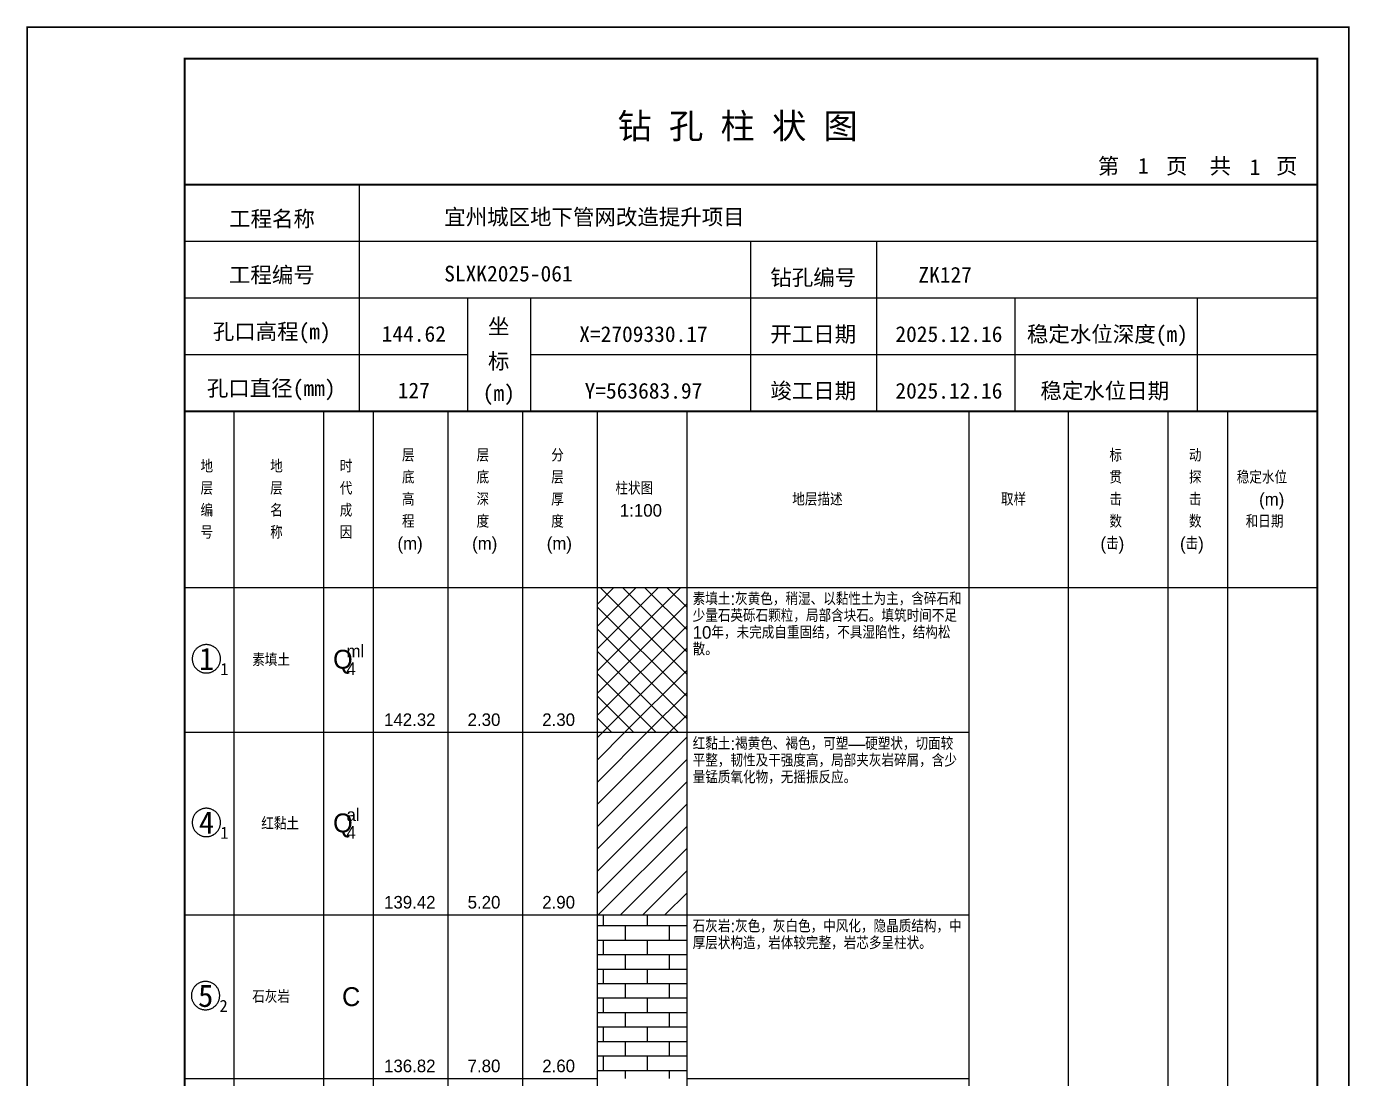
# Model space of a CAD drawing. Header units: millimetres. Extents: x 12489 to 89920, y 4630 to 4927.
# Drawn here: x 62649.3 to 62859.6, y 4759.7 to 4926.8 of the extents above; entities that cross this region are included whole.
import ezdxf
from ezdxf.enums import TextEntityAlignment as Align

# ---------------------------------------------------------------- set-up
doc = ezdxf.new("R2010")
doc.units = ezdxf.units.MM
doc.layers.add('ZZT_TC', color=7, linetype='Continuous')
doc.styles.add('成果图图块', font='', dxfattribs={"height": 2.5})
doc.styles.add('成果图模板', font='')
doc.styles.add('成果图模板标题', font='simhei.ttf')
doc.styles.add('成果图表体', font='Comfont.shx', dxfattribs={"height": 2, "bigfont": 'Hztxt12a.shx'})
doc.styles.get('成果图图块').set_extended_font_data('FangSong_GB2312')
doc.styles.get('成果图模板').set_extended_font_data('FangSong_GB2312')

# ---------------------------------------------------------------- blocks, each defined once
blk = doc.blocks.new('DCBH-1-1-1465', base_point=(0.3, -0.11))
at = {"layer": 'ZZT_TC', "color": 7}
blk.add_polyline3d([(-0.19, 2.31, 0), (-0.3, 2.31, 0), (-0.41, 2.3, 0), (-0.52, 2.29, 0), (-0.63, 2.27, 0), (-0.73, 2.24, 0), (-0.84, 2.21, 0), (-0.95, 2.18, 0), (-1.05, 2.14, 0), (-1.15, 2.09, 0), (-1.25, 2.04, 0), (-1.35, 1.99, 0), (-1.44, 1.93, 0), (-1.53, 1.87, 0), (-1.62, 1.8, 0), (-1.7, 1.73, 0), (-1.78, 1.65, 0), (-1.86, 1.57, 0), (-1.93, 1.49, 0), (-2, 1.4, 0), (-2.06, 1.31, 0), (-2.12, 1.22, 0), (-2.17, 1.12, 0), (-2.22, 1.02, 0), (-2.27, 0.92, 0), (-2.31, 0.82, 0), (-2.34, 0.71, 0), (-2.37, 0.61, 0), (-2.4, 0.5, 0), (-2.41, 0.39, 0), (-2.43, 0.28, 0), (-2.44, 0.17, 0), (-2.44, 0.06, 0), (-2.44, -0.05, 0), (-2.43, -0.16, 0), (-2.41, -0.27, 0), (-2.4, -0.38, 0), (-2.37, -0.49, 0), (-2.34, -0.6, 0), (-2.31, -0.7, 0), (-2.27, -0.8, 0), (-2.22, -0.9, 0), (-2.17, -1, 0), (-2.12, -1.1, 0), (-2.06, -1.19, 0), (-2, -1.28, 0), (-1.93, -1.37, 0), (-1.86, -1.45, 0), (-1.78, -1.53, 0), (-1.7, -1.61, 0), (-1.62, -1.68, 0), (-1.53, -1.75, 0), (-1.44, -1.81, 0), (-1.35, -1.87, 0), (-1.25, -1.93, 0), (-1.15, -1.98, 0), (-1.05, -2.02, 0), (-0.95, -2.06, 0), (-0.84, -2.1, 0), (-0.73, -2.13, 0), (-0.63, -2.15, 0), (-0.52, -2.17, 0), (-0.41, -2.18, 0), (-0.3, -2.19, 0), (-0.19, -2.19, 0), (-0.08, -2.19, 0), (0.03, -2.18, 0), (0.14, -2.17, 0), (0.25, -2.15, 0), (0.36, -2.13, 0), (0.47, -2.1, 0), (0.57, -2.06, 0), (0.67, -2.02, 0), (0.77, -1.98, 0), (0.87, -1.93, 0), (0.97, -1.87, 0), (1.06, -1.81, 0), (1.15, -1.75, 0), (1.24, -1.68, 0), (1.32, -1.61, 0), (1.4, -1.53, 0), (1.48, -1.45, 0), (1.55, -1.37, 0), (1.62, -1.28, 0), (1.68, -1.19, 0), (1.74, -1.1, 0), (1.8, -1, 0), (1.85, -0.9, 0), (1.89, -0.8, 0), (1.93, -0.7, 0), (1.97, -0.6, 0), (2, -0.49, 0), (2.02, -0.38, 0), (2.04, -0.27, 0), (2.05, -0.16, 0), (2.06, -0.05, 0), (2.06, 0.06, 0), (2.06, 0.17, 0), (2.05, 0.28, 0), (2.04, 0.39, 0), (2.02, 0.5, 0), (2, 0.61, 0), (1.97, 0.71, 0), (1.93, 0.82, 0), (1.89, 0.92, 0), (1.85, 1.02, 0), (1.8, 1.12, 0), (1.74, 1.22, 0), (1.68, 1.31, 0), (1.62, 1.4, 0), (1.55, 1.49, 0), (1.48, 1.57, 0), (1.4, 1.65, 0), (1.32, 1.73, 0), (1.24, 1.8, 0), (1.15, 1.87, 0), (1.06, 1.93, 0), (0.97, 1.99, 0), (0.87, 2.04, 0), (0.77, 2.09, 0), (0.67, 2.14, 0), (0.57, 2.18, 0), (0.47, 2.21, 0), (0.36, 2.24, 0), (0.25, 2.27, 0), (0.14, 2.29, 0), (0.03, 2.3, 0), (-0.08, 2.31, 0), (-0.19, 2.31, 0)], dxfattribs=at)
at = {"style": '成果图图块'}
blk.add_text('1', height=3.57, dxfattribs=at).set_placement((-0.16, -1.74), align=Align.CENTER)
blk.add_text('1', height=1.91, dxfattribs=at).set_placement((2.03, -2.53))
blk = doc.blocks.new('DCBH-1-1-1466', base_point=(0.3, -0.11))
at = {"layer": 'ZZT_TC', "color": 7}
blk.add_polyline3d([(-0.19, 2.31, 0), (-0.3, 2.31, 0), (-0.41, 2.3, 0), (-0.52, 2.29, 0), (-0.63, 2.27, 0), (-0.73, 2.24, 0), (-0.84, 2.21, 0), (-0.95, 2.18, 0), (-1.05, 2.14, 0), (-1.15, 2.09, 0), (-1.25, 2.04, 0), (-1.35, 1.99, 0), (-1.44, 1.93, 0), (-1.53, 1.87, 0), (-1.62, 1.8, 0), (-1.7, 1.73, 0), (-1.78, 1.65, 0), (-1.86, 1.57, 0), (-1.93, 1.49, 0), (-2, 1.4, 0), (-2.06, 1.31, 0), (-2.12, 1.22, 0), (-2.17, 1.12, 0), (-2.22, 1.02, 0), (-2.27, 0.92, 0), (-2.31, 0.82, 0), (-2.34, 0.71, 0), (-2.37, 0.61, 0), (-2.4, 0.5, 0), (-2.41, 0.39, 0), (-2.43, 0.28, 0), (-2.44, 0.17, 0), (-2.44, 0.06, 0), (-2.44, -0.05, 0), (-2.43, -0.16, 0), (-2.41, -0.27, 0), (-2.4, -0.38, 0), (-2.37, -0.49, 0), (-2.34, -0.6, 0), (-2.31, -0.7, 0), (-2.27, -0.8, 0), (-2.22, -0.9, 0), (-2.17, -1, 0), (-2.12, -1.1, 0), (-2.06, -1.19, 0), (-2, -1.28, 0), (-1.93, -1.37, 0), (-1.86, -1.45, 0), (-1.78, -1.53, 0), (-1.7, -1.61, 0), (-1.62, -1.68, 0), (-1.53, -1.75, 0), (-1.44, -1.81, 0), (-1.35, -1.87, 0), (-1.25, -1.93, 0), (-1.15, -1.98, 0), (-1.05, -2.02, 0), (-0.95, -2.06, 0), (-0.84, -2.1, 0), (-0.73, -2.13, 0), (-0.63, -2.15, 0), (-0.52, -2.17, 0), (-0.41, -2.18, 0), (-0.3, -2.19, 0), (-0.19, -2.19, 0), (-0.08, -2.19, 0), (0.03, -2.18, 0), (0.14, -2.17, 0), (0.25, -2.15, 0), (0.36, -2.13, 0), (0.47, -2.1, 0), (0.57, -2.06, 0), (0.67, -2.02, 0), (0.77, -1.98, 0), (0.87, -1.93, 0), (0.97, -1.87, 0), (1.06, -1.81, 0), (1.15, -1.75, 0), (1.24, -1.68, 0), (1.32, -1.61, 0), (1.4, -1.53, 0), (1.48, -1.45, 0), (1.55, -1.37, 0), (1.62, -1.28, 0), (1.68, -1.19, 0), (1.74, -1.1, 0), (1.8, -1, 0), (1.85, -0.9, 0), (1.89, -0.8, 0), (1.93, -0.7, 0), (1.97, -0.6, 0), (2, -0.49, 0), (2.02, -0.38, 0), (2.04, -0.27, 0), (2.05, -0.16, 0), (2.06, -0.05, 0), (2.06, 0.06, 0), (2.06, 0.17, 0), (2.05, 0.28, 0), (2.04, 0.39, 0), (2.02, 0.5, 0), (2, 0.61, 0), (1.97, 0.71, 0), (1.93, 0.82, 0), (1.89, 0.92, 0), (1.85, 1.02, 0), (1.8, 1.12, 0), (1.74, 1.22, 0), (1.68, 1.31, 0), (1.62, 1.4, 0), (1.55, 1.49, 0), (1.48, 1.57, 0), (1.4, 1.65, 0), (1.32, 1.73, 0), (1.24, 1.8, 0), (1.15, 1.87, 0), (1.06, 1.93, 0), (0.97, 1.99, 0), (0.87, 2.04, 0), (0.77, 2.09, 0), (0.67, 2.14, 0), (0.57, 2.18, 0), (0.47, 2.21, 0), (0.36, 2.24, 0), (0.25, 2.27, 0), (0.14, 2.29, 0), (0.03, 2.3, 0), (-0.08, 2.31, 0), (-0.19, 2.31, 0)], dxfattribs=at)
at = {"style": '成果图图块'}
blk.add_text('4', height=3.57, dxfattribs=at).set_placement((-0.16, -1.74), align=Align.CENTER)
blk.add_text('1', height=1.91, dxfattribs=at).set_placement((2.03, -2.53))
blk = doc.blocks.new('DCBH-1-1-1467', base_point=(0.43, -0.11))
at = {"layer": 'ZZT_TC', "color": 7}
blk.add_polyline3d([(-0.19, 2.31, 0), (-0.3, 2.31, 0), (-0.41, 2.3, 0), (-0.52, 2.29, 0), (-0.63, 2.27, 0), (-0.73, 2.24, 0), (-0.84, 2.21, 0), (-0.95, 2.18, 0), (-1.05, 2.14, 0), (-1.15, 2.09, 0), (-1.25, 2.04, 0), (-1.35, 1.99, 0), (-1.44, 1.93, 0), (-1.53, 1.87, 0), (-1.62, 1.8, 0), (-1.7, 1.73, 0), (-1.78, 1.65, 0), (-1.86, 1.57, 0), (-1.93, 1.49, 0), (-2, 1.4, 0), (-2.06, 1.31, 0), (-2.12, 1.22, 0), (-2.17, 1.12, 0), (-2.22, 1.02, 0), (-2.27, 0.92, 0), (-2.31, 0.82, 0), (-2.34, 0.71, 0), (-2.37, 0.61, 0), (-2.4, 0.5, 0), (-2.41, 0.39, 0), (-2.43, 0.28, 0), (-2.44, 0.17, 0), (-2.44, 0.06, 0), (-2.44, -0.05, 0), (-2.43, -0.16, 0), (-2.41, -0.27, 0), (-2.4, -0.38, 0), (-2.37, -0.49, 0), (-2.34, -0.6, 0), (-2.31, -0.7, 0), (-2.27, -0.8, 0), (-2.22, -0.9, 0), (-2.17, -1, 0), (-2.12, -1.1, 0), (-2.06, -1.19, 0), (-2, -1.28, 0), (-1.93, -1.37, 0), (-1.86, -1.45, 0), (-1.78, -1.53, 0), (-1.7, -1.61, 0), (-1.62, -1.68, 0), (-1.53, -1.75, 0), (-1.44, -1.81, 0), (-1.35, -1.87, 0), (-1.25, -1.93, 0), (-1.15, -1.98, 0), (-1.05, -2.02, 0), (-0.95, -2.06, 0), (-0.84, -2.1, 0), (-0.73, -2.13, 0), (-0.63, -2.15, 0), (-0.52, -2.17, 0), (-0.41, -2.18, 0), (-0.3, -2.19, 0), (-0.19, -2.19, 0), (-0.08, -2.19, 0), (0.03, -2.18, 0), (0.14, -2.17, 0), (0.25, -2.15, 0), (0.36, -2.13, 0), (0.47, -2.1, 0), (0.57, -2.06, 0), (0.67, -2.02, 0), (0.77, -1.98, 0), (0.87, -1.93, 0), (0.97, -1.87, 0), (1.06, -1.81, 0), (1.15, -1.75, 0), (1.24, -1.68, 0), (1.32, -1.61, 0), (1.4, -1.53, 0), (1.48, -1.45, 0), (1.55, -1.37, 0), (1.62, -1.28, 0), (1.68, -1.19, 0), (1.74, -1.1, 0), (1.8, -1, 0), (1.85, -0.9, 0), (1.89, -0.8, 0), (1.93, -0.7, 0), (1.97, -0.6, 0), (2, -0.49, 0), (2.02, -0.38, 0), (2.04, -0.27, 0), (2.05, -0.16, 0), (2.06, -0.05, 0), (2.06, 0.06, 0), (2.06, 0.17, 0), (2.05, 0.28, 0), (2.04, 0.39, 0), (2.02, 0.5, 0), (2, 0.61, 0), (1.97, 0.71, 0), (1.93, 0.82, 0), (1.89, 0.92, 0), (1.85, 1.02, 0), (1.8, 1.12, 0), (1.74, 1.22, 0), (1.68, 1.31, 0), (1.62, 1.4, 0), (1.55, 1.49, 0), (1.48, 1.57, 0), (1.4, 1.65, 0), (1.32, 1.73, 0), (1.24, 1.8, 0), (1.15, 1.87, 0), (1.06, 1.93, 0), (0.97, 1.99, 0), (0.87, 2.04, 0), (0.77, 2.09, 0), (0.67, 2.14, 0), (0.57, 2.18, 0), (0.47, 2.21, 0), (0.36, 2.24, 0), (0.25, 2.27, 0), (0.14, 2.29, 0), (0.03, 2.3, 0), (-0.08, 2.31, 0), (-0.19, 2.31, 0)], dxfattribs=at)
at = {"style": '成果图图块'}
blk.add_text('5', height=3.57, dxfattribs=at).set_placement((-0.16, -1.74), align=Align.CENTER)
blk.add_text('2', height=1.91, dxfattribs=at).set_placement((2.03, -2.53))
blk = doc.blocks.new('钻孔柱状图路桥昇龙制图梁世成校核莫家里.dwg229', base_point=(25, 236))
for p, q in [((52.82, 236), (52.82, 272)), ((25, 263), (205, 263)), ((115, 236), (115, 263)), ((135, 236), (135, 263)), ((25, 254), (205, 254)), ((70, 236), (70, 254)), ((80, 236), (80, 254)), ((157, 236), (157, 254)), ((185.95, 236), (185.95, 254)), ((25, 245), (70, 245)), ((80, 245), (205, 245))]:
    blk.add_line(p, q)
for points, const_width in [([(0, 0), (210, 0), (210, 297), (0, 297)], 0.25), ([(25, 5), (205, 5), (205, 292), (25, 292)], 0.3)]:
    blk.add_lwpolyline(points, close=True, dxfattribs=dict(const_width=const_width))
at = {"const_width": 0.3}
for points in [[(25, 272), (205, 272)], [(25, 236), (205, 236)]]:
    blk.add_lwpolyline(points, dxfattribs=at)
for s, height, style, p in [('钻 孔 柱 状 图', 4, '成果图模板标题', (93.8, 279.31)), ('第', 2.5, '成果图模板', (170.12, 273.7)), ('页', 2.5, '成果图模板', (180.96, 273.7)), ('共', 2.5, '成果图模板', (187.88, 273.7)), ('页', 2.5, '成果图模板', (198.44, 273.7)), ('工程名称', 2.5, '成果图模板', (32.07, 265.32)), ('宜州城区地下管网改造提升项目', 2.5, '成果图模板', (66.26, 265.61)), ('工程编号', 2.5, '成果图模板', (32.05, 256.41)), ('SLXK2025-061', 2.5, '成果图模板', (66.26, 256.61)), ('钻孔编号', 2.5, '成果图模板', (118.08, 256)), ('ZK127', 2.5, '成果图模板', (141.61, 256.43)), ('孔口高程(m)', 2.5, '成果图模板', (29.48, 247.41)), ('坐', 2.5, '成果图模板', (73.21, 248.24)), ('开工日期', 2.5, '成果图模板', (118.08, 247)), ('稳定水位深度(m)', 2.5, '成果图模板', (158.86, 247)), ('标', 2.5, '成果图模板', (73.21, 242.7)), ('孔口直径(mm)', 2.5, '成果图模板', (28.54, 238.41)), ('(m) ', 2.5, '成果图模板', (72.38, 237.65)), ('竣工日期', 2.5, '成果图模板', (118.08, 238)), ('稳定水位日期', 2.5, '成果图模板', (160.99, 238))]:
    blk.add_text(s, height=height, dxfattribs=dict(style=style)).set_placement(p)
at = {"style": '成果图模板'}
for s, p in [('1', (177.35, 273.74)), ('1', (195.08, 273.53)), ('144.62', (61.43, 247.04)), ('X=2709330.17', (97.92, 247)), ('2025.12.16', (146.46, 247)), ('127', (61.43, 238.04)), ('Y=563683.97', (97.92, 238)), ('2025.12.16', (146.46, 238))]:
    blk.add_text(s, height=2.5, dxfattribs=at).set_placement(p, align=Align.CENTER)

msp = doc.modelspace()

# ---------------------------------------------------------------- hatches: boundary and pattern name
at = {"linetype": 'Continuous'}
h = msp.add_hatch(dxfattribs=at)
h.set_pattern_fill('GKSTT', scale=0.5, style=0, pattern_type=2)
h.set_pattern_definition([(45, (0, 0), (-1.76776695, 1.76776695), []), (135, (0, 0), (-1.76776695, -1.76776695), [])])
h.paths.add_polyline_path([(62740.06, 4814.71), (62754.29, 4814.71), (62754.29, 4837.71), (62740.06, 4837.71)])
h = msp.add_hatch(dxfattribs=at)
h.set_pattern_fill('GKNXT', scale=0.5, style=0, pattern_type=2)
h.set_pattern_definition([(45, (0, 0), (-1.76776695, 1.76776695), [])])
h.paths.add_polyline_path([(62740.06, 4785.71), (62754.29, 4785.71), (62754.29, 4814.71), (62740.06, 4814.71)])
h = msp.add_hatch(dxfattribs=at)
h.set_pattern_fill('GKSHY', scale=0.5, style=0, pattern_type=2)
h.set_pattern_definition([(0, (0, 0), (0, 2.3), []), (90, (0, 0), (-3.5, 2.3), [2.3, -2.3])])
h.paths.add_polyline_path([(62740.06, 4759.71), (62754.29, 4759.71), (62754.29, 4785.71), (62740.06, 4785.71)])

# ---------------------------------------------------------------- linework, layer by layer
at = {"color": 0}
for p, q in [((62674.45, 4837.71), (62682.35, 4837.71)), ((62674.45, 4814.71), (62674.45, 4837.71)), ((62682.35, 4814.71), (62682.35, 4837.71)), ((62674.45, 4814.71), (62682.35, 4814.71)), ((62674.45, 4814.71), (62682.35, 4814.71)), ((62674.45, 4785.71), (62674.45, 4814.71)), ((62682.35, 4785.71), (62682.35, 4814.71)), ((62674.45, 4785.71), (62682.35, 4785.71)), ((62674.45, 4785.71), (62682.35, 4785.71)), ((62674.45, 4759.71), (62674.45, 4785.71)), ((62682.35, 4759.71), (62682.35, 4785.71)), ((62674.45, 4759.71), (62682.35, 4759.71))]:
    msp.add_line(p, q, dxfattribs=at)
for points in [[(62674.45, 4865.71), (62682.35, 4865.71)], [(62674.45, 4837.71), (62674.45, 4865.71)], [(62682.35, 4837.71), (62682.35, 4865.71)], [(62682.35, 4865.71), (62696.58, 4865.71)], [(62682.35, 4837.71), (62682.35, 4865.71)], [(62696.58, 4837.71), (62696.58, 4865.71)], [(62696.58, 4865.71), (62704.49, 4865.71)], [(62696.58, 4837.71), (62696.58, 4865.71)], [(62704.49, 4837.71), (62704.49, 4865.71)], [(62704.49, 4865.71), (62716.35, 4865.71)], [(62704.49, 4837.71), (62704.49, 4865.71)], [(62716.35, 4837.71), (62716.35, 4865.71)], [(62716.35, 4865.71), (62728.2, 4865.71)], [(62716.35, 4837.71), (62716.35, 4865.71)], [(62728.2, 4837.71), (62728.2, 4865.71)], [(62728.2, 4865.71), (62740.06, 4865.71)], [(62728.2, 4837.71), (62728.2, 4865.71)], [(62740.06, 4837.71), (62740.06, 4865.71)], [(62740.06, 4865.71), (62754.29, 4865.71)], [(62740.06, 4837.71), (62740.06, 4865.71)], [(62754.29, 4837.71), (62754.29, 4865.71)], [(62754.29, 4865.71), (62799.11, 4865.71)], [(62754.29, 4837.71), (62754.29, 4865.71)], [(62799.11, 4837.71), (62799.11, 4865.71)], [(62799.11, 4865.71), (62814.92, 4865.71)], [(62799.11, 4837.71), (62799.11, 4865.71)], [(62814.92, 4837.71), (62814.92, 4865.71)], [(62814.92, 4865.71), (62830.73, 4865.71)], [(62814.92, 4837.71), (62814.92, 4865.71)], [(62830.73, 4837.71), (62830.73, 4865.71)], [(62830.73, 4865.71), (62840.22, 4865.71)], [(62830.73, 4837.71), (62830.73, 4865.71)], [(62840.22, 4837.71), (62840.22, 4865.71)], [(62840.22, 4865.71), (62854.45, 4865.71)], [(62840.22, 4837.71), (62840.22, 4865.71)], [(62854.45, 4837.71), (62854.45, 4865.71)], [(62674.45, 4837.71), (62682.35, 4837.71)], [(62674.45, 4643.71), (62674.45, 4837.71)], [(62674.45, 4837.71), (62682.35, 4837.71)], [(62682.35, 4643.71), (62682.35, 4837.71)], [(62682.35, 4837.71), (62696.58, 4837.71)], [(62682.35, 4643.71), (62682.35, 4837.71)], [(62682.35, 4837.71), (62696.58, 4837.71)], [(62682.35, 4837.71), (62696.58, 4837.71)], [(62682.35, 4814.71), (62682.35, 4837.71)], [(62696.58, 4643.71), (62696.58, 4837.71)], [(62696.58, 4814.71), (62696.58, 4837.71)], [(62696.58, 4837.71), (62704.49, 4837.71)], [(62696.58, 4643.71), (62696.58, 4837.71)], [(62696.58, 4837.71), (62704.49, 4837.71)], [(62696.58, 4837.71), (62704.49, 4837.71)], [(62696.58, 4814.71), (62696.58, 4837.71)], [(62704.49, 4643.71), (62704.49, 4837.71)], [(62704.49, 4814.71), (62704.49, 4837.71)], [(62704.49, 4837.71), (62716.35, 4837.71)], [(62704.49, 4643.71), (62704.49, 4837.71)], [(62704.49, 4837.71), (62716.35, 4837.71)], [(62704.49, 4837.71), (62716.35, 4837.71)], [(62704.49, 4814.71), (62704.49, 4837.71)], [(62716.35, 4643.71), (62716.35, 4837.71)], [(62716.35, 4814.71), (62716.35, 4837.71)], [(62716.35, 4837.71), (62728.2, 4837.71)], [(62716.35, 4643.71), (62716.35, 4837.71)], [(62716.35, 4837.71), (62728.2, 4837.71)], [(62716.35, 4837.71), (62728.2, 4837.71)], [(62716.35, 4814.71), (62716.35, 4837.71)], [(62728.2, 4643.71), (62728.2, 4837.71)], [(62728.2, 4814.71), (62728.2, 4837.71)], [(62728.2, 4837.71), (62740.06, 4837.71)], [(62728.2, 4643.71), (62728.2, 4837.71)], [(62728.2, 4837.71), (62740.06, 4837.71)], [(62728.2, 4837.71), (62740.06, 4837.71)], [(62728.2, 4814.71), (62728.2, 4837.71)], [(62740.06, 4643.71), (62740.06, 4837.71)], [(62740.06, 4814.71), (62740.06, 4837.71)], [(62740.06, 4837.71), (62754.29, 4837.71)], [(62740.06, 4643.71), (62740.06, 4837.71)], [(62740.06, 4837.71), (62754.29, 4837.71)], [(62754.29, 4643.71), (62754.29, 4837.71)], [(62754.29, 4837.71), (62799.11, 4837.71)], [(62754.29, 4643.71), (62754.29, 4837.71)], [(62754.29, 4837.71), (62799.11, 4837.71)], [(62754.29, 4837.71), (62799.11, 4837.71)], [(62754.29, 4814.71), (62754.29, 4837.71)], [(62799.11, 4643.71), (62799.11, 4837.71)], [(62799.11, 4814.71), (62799.11, 4837.71)], [(62799.11, 4837.71), (62814.92, 4837.71)], [(62799.11, 4643.71), (62799.11, 4837.71)], [(62799.11, 4837.71), (62814.92, 4837.71)], [(62814.92, 4643.71), (62814.92, 4837.71)], [(62814.92, 4837.71), (62830.73, 4837.71)], [(62814.92, 4643.71), (62814.92, 4837.71)], [(62814.92, 4837.71), (62830.73, 4837.71)], [(62830.73, 4643.71), (62830.73, 4837.71)], [(62830.73, 4837.71), (62840.22, 4837.71)], [(62830.73, 4643.71), (62830.73, 4837.71)], [(62830.73, 4837.71), (62840.22, 4837.71)], [(62840.22, 4643.71), (62840.22, 4837.71)], [(62840.22, 4837.71), (62854.45, 4837.71)], [(62840.22, 4643.71), (62840.22, 4837.71)], [(62840.22, 4837.71), (62854.45, 4837.71)], [(62854.45, 4643.71), (62854.45, 4837.71)], [(62682.35, 4814.71), (62696.58, 4814.71)], [(62682.35, 4814.71), (62696.58, 4814.71)], [(62682.35, 4785.71), (62682.35, 4814.71)], [(62696.58, 4785.71), (62696.58, 4814.71)], [(62696.58, 4814.71), (62704.49, 4814.71)], [(62696.58, 4814.71), (62704.49, 4814.71)], [(62696.58, 4785.71), (62696.58, 4814.71)], [(62704.49, 4785.71), (62704.49, 4814.71)], [(62704.49, 4814.71), (62716.35, 4814.71)], [(62704.49, 4814.71), (62716.35, 4814.71)], [(62704.49, 4785.71), (62704.49, 4814.71)], [(62716.35, 4785.71), (62716.35, 4814.71)], [(62716.35, 4814.71), (62728.2, 4814.71)], [(62716.35, 4814.71), (62728.2, 4814.71)], [(62716.35, 4785.71), (62716.35, 4814.71)], [(62728.2, 4785.71), (62728.2, 4814.71)], [(62728.2, 4814.71), (62740.06, 4814.71)], [(62728.2, 4814.71), (62740.06, 4814.71)], [(62728.2, 4785.71), (62728.2, 4814.71)], [(62740.06, 4785.71), (62740.06, 4814.71)], [(62754.29, 4814.71), (62799.11, 4814.71)], [(62754.29, 4814.71), (62799.11, 4814.71)], [(62754.29, 4785.71), (62754.29, 4814.71)], [(62799.11, 4785.71), (62799.11, 4814.71)], [(62682.35, 4785.71), (62696.58, 4785.71)], [(62682.35, 4785.71), (62696.58, 4785.71)], [(62682.35, 4759.71), (62682.35, 4785.71)], [(62696.58, 4759.71), (62696.58, 4785.71)], [(62696.58, 4785.71), (62704.49, 4785.71)], [(62696.58, 4785.71), (62704.49, 4785.71)], [(62696.58, 4759.71), (62696.58, 4785.71)], [(62704.49, 4759.71), (62704.49, 4785.71)], [(62704.49, 4785.71), (62716.35, 4785.71)], [(62704.49, 4785.71), (62716.35, 4785.71)], [(62704.49, 4759.71), (62704.49, 4785.71)], [(62716.35, 4759.71), (62716.35, 4785.71)], [(62716.35, 4785.71), (62728.2, 4785.71)], [(62716.35, 4785.71), (62728.2, 4785.71)], [(62716.35, 4759.71), (62716.35, 4785.71)], [(62728.2, 4759.71), (62728.2, 4785.71)], [(62728.2, 4785.71), (62740.06, 4785.71)], [(62728.2, 4785.71), (62740.06, 4785.71)], [(62728.2, 4759.71), (62728.2, 4785.71)], [(62740.06, 4759.71), (62740.06, 4785.71)], [(62754.29, 4785.71), (62799.11, 4785.71)], [(62754.29, 4785.71), (62799.11, 4785.71)], [(62754.29, 4759.71), (62754.29, 4785.71)], [(62799.11, 4759.71), (62799.11, 4785.71)], [(62682.35, 4759.71), (62696.58, 4759.71)], [(62696.58, 4759.71), (62704.49, 4759.71)], [(62704.49, 4759.71), (62716.35, 4759.71)], [(62716.35, 4759.71), (62728.2, 4759.71)], [(62728.2, 4759.71), (62740.06, 4759.71)], [(62754.29, 4759.71), (62799.11, 4759.71)]]:
    msp.add_lwpolyline(points, dxfattribs=at)
at = {"color": 7, "flags": 128}
for points in [[(62740.06, 4814.71), (62754.29, 4814.71)], [(62740.06, 4785.71), (62754.29, 4785.71)]]:
    msp.add_lwpolyline(points, dxfattribs=at)

# ---------------------------------------------------------------- block references
for name, p in [('钻孔柱状图路桥昇龙制图梁世成校核莫家里.dwg229', (62674.45, 4865.71)), ('DCBH-1-1-1465', (62678.4, 4826.21)), ('DCBH-1-1-1466', (62678.4, 4800.21)), ('DCBH-1-1-1467', (62678.4, 4772.71))]:
    msp.add_blockref(name, p)

# ---------------------------------------------------------------- texts
at = {"color": 0, "style": '成果图表体'}
for s, height, p in [('层', 2, (62709, 4857.71)), ('层', 2, (62720.85, 4857.71)), ('分', 2, (62732.71, 4857.71)), ('标', 2, (62821.41, 4857.71)), ('动', 2, (62834.05, 4857.71)), ('地', 2, (62676.98, 4855.96)), ('地', 2, (62688.05, 4855.96)), ('时', 2, (62699.11, 4855.96)), ('底', 2, (62709, 4854.21)), ('底', 2, (62720.85, 4854.21)), ('层', 2, (62732.71, 4854.21)), ('贯', 2, (62821.41, 4854.21)), ('探', 2, (62834.05, 4854.21)), ('稳定水位', 2, (62841.65, 4854.21)), ('层', 2, (62676.98, 4852.46)), ('层', 2, (62688.05, 4852.46)), ('代', 2, (62699.11, 4852.46)), ('高', 2, (62709, 4850.71)), ('深', 2, (62720.85, 4850.71)), ('厚', 2, (62732.71, 4850.71)), ('柱状图', 2, (62742.91, 4852.46)), ('地层描述', 2, (62771.02, 4850.71)), ('取样', 2, (62804.18, 4850.71)), ('击', 2, (62821.41, 4850.71)), ('击', 2, (62834.05, 4850.71)), ('(m)', 2, (62845.2, 4850.71)), ('编', 2, (62676.98, 4848.96)), ('名', 2, (62688.05, 4848.96)), ('成', 2, (62699.11, 4848.96)), ('1:100', 2, (62743.62, 4848.96)), ('程', 2, (62709, 4847.21)), ('度', 2, (62720.85, 4847.21)), ('度', 2, (62732.71, 4847.21)), ('数', 2, (62821.41, 4847.21)), ('数', 2, (62834.05, 4847.21)), ('和日期', 2, (62843.07, 4847.21)), ('号', 2, (62676.98, 4845.46)), ('称', 2, (62688.05, 4845.46)), ('因', 2, (62699.11, 4845.46)), ('(m)', 2, (62708.28, 4843.71)), ('(m)', 2, (62720.14, 4843.71)), ('(m)', 2, (62732, 4843.71)), ('(击)', 2, (62819.99, 4843.71)), ('(击)', 2, (62832.63, 4843.71)), ('素填土', 2, (62685.2, 4825.21)), ('Q', 3, (62698.05, 4824.81)), ('ml', 2, (62700.18, 4826.61)), ('4', 2, (62700.18, 4823.81)), ('142.32', 2, (62706.15, 4815.71)), ('2.30', 2, (62719.43, 4815.71)), ('2.30', 2, (62731.29, 4815.71)), ('al', 2, (62700.18, 4800.61)), ('红黏土', 2, (62686.63, 4799.21)), ('Q', 3, (62698.05, 4798.81)), ('4', 2, (62700.18, 4797.81)), ('139.42', 2, (62706.15, 4786.71)), ('5.20', 2, (62719.43, 4786.71)), ('2.90', 2, (62731.29, 4786.71)), ('石灰岩', 2, (62685.2, 4771.71)), ('C', 3, (62699.47, 4771.21)), ('136.82', 2, (62706.15, 4760.71)), ('7.80', 2, (62719.43, 4760.71)), ('2.60', 2, (62731.29, 4760.71))]:
    msp.add_text(s, height=height, dxfattribs=at).set_placement(p)
at = {"color": 0, "char_height": 2, "width": 43.0292, "attachment_point": 1, "line_spacing_factor": 0.8, "style": '成果图表体'}
for s, insert in [('素填土:灰黄色，稍湿、以黏性土为主，含碎石和少量石英砾石颗粒，局部含块石。填筑时间不足10年，未完成自重固结，不具湿陷性，结构松散。', (62755.19, 4836.91)), ('红黏土:褐黄色、褐色，可塑—硬塑状，切面较平整，韧性及干强度高，局部夹灰岩碎屑，含少量锰质氧化物，无摇振反应。', (62755.19, 4813.91)), ('石灰岩:灰色，灰白色，中风化，隐晶质结构，中厚层状构造，岩体较完整，岩芯多呈柱状。', (62755.19, 4784.91))]:
    msp.add_mtext(s, dxfattribs=dict(at, insert=insert))

doc.saveas('drawing.dxf')
